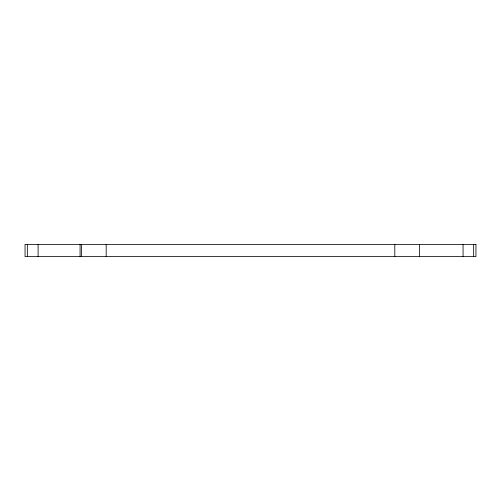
<?xml version="1.0" encoding="UTF-8"?>
<svg xmlns="http://www.w3.org/2000/svg" width="501" height="501" viewBox="0 0 501 501"><rect width="100%" height="100%" fill="white"/><g stroke="black" fill="none" stroke-linecap="round" stroke-linejoin="round"><path stroke-width="0.75" d="M473.658 244.382L473.658 256.618M463.062 244.382L463.062 256.618M419.587 244.382L419.587 256.618M394.813 244.382L394.813 256.618M106.187 244.382L106.187 256.618M81.406 244.382L81.406 256.618M80.079 244.382L80.079 256.618M38.101 244.382L38.101 256.618M27.342 244.382L27.342 256.618M475.95 244.382L25.05 244.382L25.05 256.618L475.95 256.618L475.95 244.382"/></g></svg>
